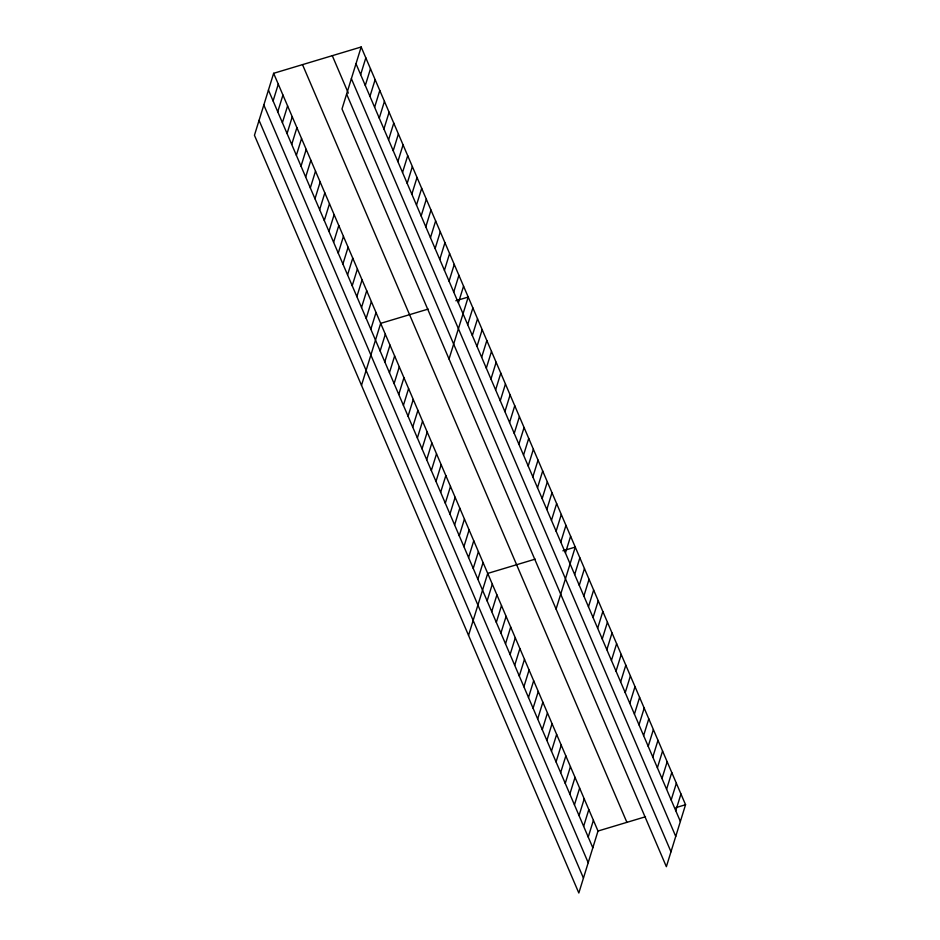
<?xml version="1.0" encoding="UTF-8"?>
<svg xmlns="http://www.w3.org/2000/svg" width="940" height="940" viewBox="0 0 940 940"><rect width="100%" height="100%" fill="white"/><g stroke="black" fill="none" stroke-linecap="round" stroke-linejoin="round"><path stroke-width="1.41" d="M273.634 73.308L254.446 135.278L578.829 893L598.005 831.031L273.634 73.308L361.171 47L685.554 804.722L666.366 866.692L341.995 108.969L361.171 47M273.105 100.933L278.287 84.177M277.758 111.801L282.94 95.058M282.411 122.67L287.593 105.926M287.064 133.55L292.246 116.795M291.717 144.419L296.899 127.664M296.37 155.288L301.552 138.544M301.023 166.157L306.205 149.413M305.676 177.037L310.858 160.282M310.329 187.906L315.523 171.15M314.982 198.775L320.176 182.031M360.643 74.624L365.825 57.869M319.647 209.643L324.829 192.9M365.296 85.493L370.489 68.737M324.3 220.524L329.482 203.768M369.949 96.362L375.142 79.618M328.953 231.393L334.135 214.637M374.613 107.231L379.795 90.487M333.606 242.262L338.788 225.518M379.267 118.111L384.448 101.356M338.259 253.13L343.441 236.387M383.92 128.98L389.101 112.224M342.912 264.011L348.094 247.255M388.572 139.849L393.754 123.105M347.565 274.88L352.747 258.124M393.226 150.717L398.407 133.974M352.218 285.748L357.4 269.005M397.879 161.598L403.06 144.842M356.871 296.617L362.053 279.873M402.531 172.466L407.713 155.711M361.524 307.498L366.718 290.742M407.185 183.335L412.366 166.591M366.177 318.366L371.37 301.611M411.838 194.204L417.019 177.46M370.842 329.235L376.024 312.491M416.49 205.084L421.684 188.329M361.489 385.329L380.677 323.36L428.17 309.084M421.144 215.953L426.337 199.198M380.148 350.984L385.329 334.229M425.808 226.822L430.99 210.078M384.801 361.853L389.983 345.098M430.461 237.691L435.643 220.947M389.454 372.722L394.636 355.978M435.114 248.571L440.296 231.816M394.107 383.59L399.288 366.847M439.767 259.44L444.949 242.684M398.76 394.471L403.941 377.715M444.42 270.309L449.602 253.565M403.413 405.34L408.595 388.584M449.073 281.178L454.255 264.434M408.066 416.209L413.248 399.465M453.726 292.058L458.908 275.303M412.719 427.077L417.912 410.334M458.379 302.927L463.561 286.171M417.372 437.958L422.565 421.202M449.038 359.021L468.214 297.052L455.841 300.765M422.037 448.827L427.218 432.071M467.685 324.664L472.879 307.921M426.69 459.695L431.871 442.952M472.338 335.545L477.532 318.789M431.343 470.564L436.524 453.82M477.003 346.413L482.185 329.658M435.995 481.445L441.177 464.689M481.656 357.282L486.838 340.538M440.649 492.313L445.83 475.558M486.309 368.151L491.491 351.407M445.302 503.182L450.483 486.438M490.962 379.031L496.144 362.276M449.954 514.051L455.136 497.307M495.615 389.9L500.797 373.145M454.608 524.931L459.789 508.176M500.268 400.769L505.45 384.025M459.261 535.8L464.442 519.045M504.921 411.638L510.103 394.894M463.913 546.669L469.107 529.925M509.574 422.518L514.756 405.763M468.566 557.538L473.76 540.794M514.227 433.387L519.421 416.632M473.231 568.418L478.413 551.663M518.88 444.256L524.073 427.512M477.884 579.287L483.066 562.531M523.533 455.125L528.726 438.381M468.531 635.37L487.719 573.412L535.212 559.136M528.198 466.005L533.38 449.25M487.132 600.895L492.313 584.139M532.851 476.874L538.033 460.118M491.726 611.623L496.907 594.879M537.504 487.743L542.686 470.999M496.32 622.362L501.502 605.607M542.157 498.611L547.339 481.868M500.914 633.09L506.096 616.346M546.81 509.492L551.991 492.736M505.509 643.83L510.69 627.074M510.103 654.557L515.285 637.814M551.463 520.361L556.644 503.605M514.697 665.297L519.89 648.553M556.116 531.229L561.298 514.486M519.291 676.036L524.485 659.281M560.769 542.098L565.951 525.354M523.897 686.764L529.079 670.02M565.422 552.979L570.615 536.223M528.491 697.504L533.673 680.748M556.081 609.061L575.268 547.092L562.884 550.817M533.086 708.231L538.268 691.488M574.669 574.575L579.863 557.831M537.68 718.971L542.862 702.215M579.275 585.314L584.457 568.571M542.274 729.698L547.456 712.955M583.869 596.054L589.051 579.298M546.869 740.438L552.05 723.694M588.464 606.782L593.645 590.038M551.463 751.178L556.644 734.422M593.058 617.521L598.24 600.766M556.057 761.905L561.239 745.161M597.652 628.249L602.834 611.505M560.651 772.645L565.833 755.889M602.246 638.989L607.428 622.233M565.245 783.373L570.439 766.629M606.841 649.716L612.022 632.973M569.84 794.112L575.033 777.357M611.435 660.456L616.616 643.712M574.446 804.84L579.628 788.096M616.029 671.195L621.223 654.44M579.04 815.579L584.222 798.836M620.623 681.923L625.817 665.179M583.634 826.307L588.816 809.563M625.218 692.663L630.411 675.907M588.229 837.047L593.41 820.303M629.823 703.39L635.005 686.647M634.418 714.13L639.6 697.374M639.012 724.857L644.194 708.114M643.606 735.597L648.788 718.853M648.201 746.325L653.382 729.581M652.795 757.064L657.977 740.32M657.389 767.804L662.571 751.048M661.983 778.532L667.165 761.788M666.577 789.271L671.771 772.516M671.172 799.999L676.365 783.255M675.766 810.738L680.959 793.983M598.005 831.031L645.498 816.754M675.919 807.613L685.554 804.722M355.99 63.744L680.372 821.466M351.372 78.666L675.743 836.389M332.29 55.683L348.317 93.131M346.613 94.047L670.984 851.769M302.515 64.625L626.898 822.347M268.441 90.064L592.823 847.786M263.823 104.986L588.205 862.709M259.064 120.355L583.446 878.077"/></g></svg>
